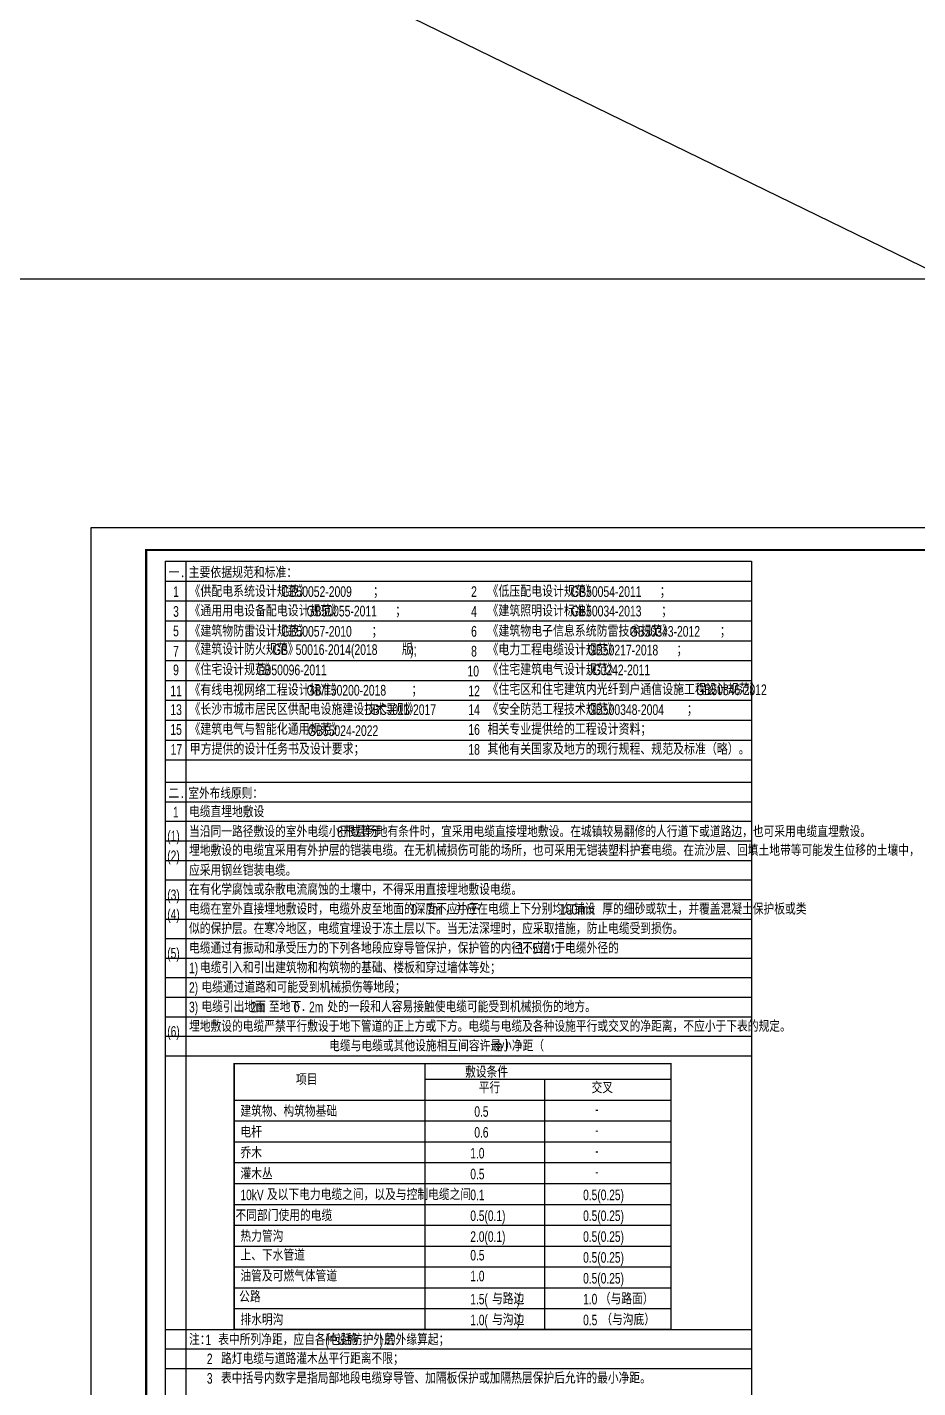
# Model space of a CAD drawing. Extents: x -809667 to 586099, y 3084146 to 3634412.
# Drawn here: x 380649.6 to 380850.5, y 3087181.7 to 3087488.6 of the extents above; entities that cross this region are included whole.
import ezdxf

# ---------------------------------------------------------------- set-up
doc = ezdxf.new("R2010")
doc.units = 0
doc.header["$LTSCALE"] = 0.5
for name, color, linetype in [('E-SIG_TEXT', 7, 'CONTINUOUS'), ('PUB_TAB', 7, 'CONTINUOUS'), ('PUB_TAB_ASSIST', 251, 'CONTINUOUS'), ('PUB_TEXT', 7, 'CONTINUOUS'), ('PUB_TITLE', 4, 'CONTINUOUS'), ('文字', 7, 'CONTINUOUS')]:
    doc.layers.add(name, color=color, linetype=linetype)
doc.styles.add('宝信-单线体', font='宝信-西文', dxfattribs={"bigfont": '宝信-中文'})
doc.styles.add('宝信-黑体', font='simhei.ttf', dxfattribs={"width": 0.8, "height": 14})

msp = doc.modelspace()

# ---------------------------------------------------------------- linework, layer by layer
at = {"layer": 'PUB_TAB', "color": 7}
for p, q in [((380696.206, 3087254.781), (380696.206, 3087194.819)), ((380696.206, 3087254.781), (380794.756, 3087254.781)), ((380739.288, 3087254.781), (380739.288, 3087194.819)), ((380739.288, 3087251.254), (380794.756, 3087251.254)), ((380766.228, 3087251.254), (380766.228, 3087194.819)), ((380766.228, 3087251.254), (380766.228, 3087194.819)), ((380696.206, 3087246.551), (380794.756, 3087246.551)), ((380696.206, 3087241.848), (380794.756, 3087241.848)), ((380696.206, 3087237.145), (380794.756, 3087237.145)), ((380696.206, 3087232.443), (380794.756, 3087232.443)), ((380696.206, 3087227.74), (380794.756, 3087227.74)), ((380696.206, 3087223.037), (380794.756, 3087223.037)), ((380696.206, 3087218.334), (380794.756, 3087218.334)), ((380696.206, 3087213.631), (380794.756, 3087213.631)), ((380696.206, 3087213.631), (380794.756, 3087213.631)), ((380696.206, 3087208.928), (380794.756, 3087208.928)), ((380696.206, 3087204.225), (380794.756, 3087204.225)), ((380696.206, 3087204.225), (380794.756, 3087204.225)), ((380696.206, 3087199.522), (380794.756, 3087199.522))]:
    msp.add_line(p, q, dxfattribs=at)
at = {"layer": 'PUB_TAB', "color": 7, "const_width": 0.294}
msp.add_lwpolyline([(380696.206, 3087254.781), (380794.756, 3087254.781), (380794.756, 3087194.819), (380696.206, 3087194.819)], close=True, dxfattribs=at)
at = {"layer": 'PUB_TAB_ASSIST'}
for points in [[(380680.642, 3087368.123), (380680.642, 3087093.412)], [(380680.642, 3087368.123), (380812.912, 3087368.123)], [(380685.345, 3087368.123), (380685.345, 3087093.412)], [(380812.912, 3087368.123), (380812.912, 3087093.412)], [(380680.642, 3087363.641), (380812.912, 3087363.641)], [(380680.642, 3087359.159), (380812.912, 3087359.159)], [(380680.642, 3087354.677), (380812.912, 3087354.677)], [(380680.642, 3087350.195), (380812.912, 3087350.195)], [(380680.642, 3087345.713), (380812.912, 3087345.713)], [(380680.642, 3087341.231), (380812.912, 3087341.231)], [(380680.642, 3087336.749), (380812.912, 3087336.749)], [(380680.642, 3087332.267), (380812.912, 3087332.267)], [(380680.642, 3087327.785), (380812.912, 3087327.785)], [(380680.642, 3087323.303), (380812.912, 3087323.303)], [(380680.642, 3087318.271), (380812.912, 3087318.271)], [(380680.642, 3087313.862), (380812.912, 3087313.862)], [(380680.642, 3087309.453), (380812.912, 3087309.453)], [(380680.642, 3087305.044), (380812.912, 3087305.044)], [(380680.642, 3087300.635), (380812.912, 3087300.635)], [(380680.642, 3087296.226), (380812.912, 3087296.226)], [(380680.642, 3087291.817), (380812.912, 3087291.817)], [(380680.642, 3087287.408), (380812.912, 3087287.408)], [(380680.642, 3087282.999), (380812.912, 3087282.999)], [(380680.642, 3087278.59), (380812.912, 3087278.59)], [(380680.642, 3087274.181), (380812.912, 3087274.181)], [(380680.642, 3087269.772), (380812.912, 3087269.772)], [(380680.642, 3087265.363), (380812.912, 3087265.363)], [(380680.642, 3087260.954), (380812.912, 3087260.954)], [(380680.642, 3087256.545), (380812.912, 3087256.545)], [(380680.642, 3087194.819), (380812.912, 3087194.819)], [(380680.642, 3087190.41), (380812.912, 3087190.41)], [(380680.642, 3087186.001), (380812.912, 3087186.001)]]:
    msp.add_lwpolyline(points, dxfattribs=at)
at = {"layer": 'PUB_TITLE', "linetype": 'Continuous'}
msp.add_lwpolyline([(380663.877, 3087078.645), (381084.377, 3087078.645), (381084.377, 3087375.645), (380663.877, 3087375.645)], close=True, dxfattribs=at)
at = {"layer": 'PUB_TITLE', "linetype": 'Continuous', "const_width": 0.5}
msp.add_lwpolyline([(380676.377, 3087083.645), (381079.377, 3087083.645), (381079.377, 3087370.645), (380676.377, 3087370.645)], close=True, dxfattribs=at)
at = {"layer": '文字', "linetype": 'Continuous', "flags": 128}
msp.add_lwpolyline([(380603.76, 3087555.345), (380857.215, 3087431.798), (381470.136, 3087796.692)], dxfattribs=at)
at = {"layer": '文字', "linetype": 'Continuous'}
msp.add_lwpolyline([(380141.072, 3087431.798), (381573.358, 3087431.798), (381573.358, 3087009.901), (380141.072, 3087009.901)], close=True, dxfattribs=at)

# ---------------------------------------------------------------- texts
at = {"layer": 'E-SIG_TEXT'}
for s, height, style, width, p in [('二', 2.208, '宝信-黑体', 0.8, (380681.412, 3087314.744)), ('室外布线原则：', 2.2076, '宝信-黑体', 0.8, (380685.893, 3087314.744)), ('1', 2.381, '宝信-单线体', 0.722222, (380682.436, 3087310.335)), ('.', 2.208, '宝信-黑体', 0.8, (380683.952, 3087314.744)), (':', 2.381, '宝信-单线体', 0.722222, (380699.065, 3087310.35)), ('(1)', 2.3809, '宝信-单线体', 0.722222, (380681.147, 3087304.947)), ('8', 2.381, '宝信-单线体', 0.722222, (380719.496, 3087305.87)), ('(2)', 2.3809, '宝信-单线体', 0.722222, (380681.147, 3087300.472)), ('(3)', 2.3809, '宝信-单线体', 0.722222, (380681.147, 3087291.654)), ('(4)', 2.3809, '宝信-单线体', 0.722222, (380681.147, 3087287.245)), ('0', 2.381, '宝信-单线体', 0.722222, (380736.213, 3087288.403)), ('7m', 2.3809, '宝信-单线体', 0.722222, (380739.708, 3087288.403)), ('100mm', 2.3809, '宝信-单线体', 0.722222, (380769.806, 3087288.403)), ('1', 2.381, '宝信-单线体', 0.722222, (380760.359, 3087279.585)), ('5', 2.381, '宝信-单线体', 0.722222, (380763.527, 3087279.585)), ('(5)', 2.3809, '宝信-单线体', 0.722222, (380681.147, 3087278.493)), ('1)', 2.3809, '宝信-单线体', 0.722222, (380686.063, 3087275.176)), ('2)', 2.3809, '宝信-单线体', 0.722222, (380686.063, 3087270.767)), ('3)', 2.3809, '宝信-单线体', 0.722222, (380686.063, 3087266.358)), ('2m', 2.3809, '宝信-单线体', 0.722222, (380699.992, 3087266.358)), ('0', 2.381, '宝信-单线体', 0.722222, (380709.658, 3087266.358)), ('2m', 2.3809, '宝信-单线体', 0.722222, (380713.153, 3087266.358)), ('(6)', 2.3809, '宝信-单线体', 0.722222, (380681.147, 3087260.857)), ('m', 2.381, '宝信-单线体', 0.722222, (380754.82, 3087257.54)), ('0.5', 2.3809, '宝信-单线体', 0.722222, (380750.421, 3087242.791)), ('-', 2.381, '宝信-单线体', 0.722222, (380777.668, 3087243.344)), ('0.6', 2.3809, '宝信-单线体', 0.722222, (380750.421, 3087238.088)), ('-', 2.381, '宝信-单线体', 0.722222, (380777.668, 3087238.641)), ('1.0', 2.3809, '宝信-单线体', 0.722222, (380749.512, 3087233.385)), ('-', 2.381, '宝信-单线体', 0.722222, (380777.668, 3087233.938)), ('0.5', 2.3809, '宝信-单线体', 0.722222, (380749.512, 3087228.682)), ('-', 2.381, '宝信-单线体', 0.722222, (380777.668, 3087229.235)), ('10kV', 2.3809, '宝信-单线体', 0.722222, (380697.655, 3087223.979)), ('0.5(0.25)', 2.3809, '宝信-单线体', 0.722222, (380774.967, 3087223.979)), ('0.1', 2.3809, '宝信-单线体', 0.722222, (380749.512, 3087223.979)), ('0.5(0.1)', 2.3809, '宝信-单线体', 0.722222, (380749.512, 3087219.276)), ('0.5(0.25)', 2.3809, '宝信-单线体', 0.722222, (380774.967, 3087219.276)), ('2.0(0.1)', 2.3809, '宝信-单线体', 0.722222, (380749.512, 3087214.573)), ('0.5(0.25)', 2.3809, '宝信-单线体', 0.722222, (380774.967, 3087214.573)), ('0.5', 2.3809, '宝信-单线体', 0.722222, (380749.512, 3087210.38)), ('0.5(0.25)', 2.3809, '宝信-单线体', 0.722222, (380774.967, 3087209.87)), ('1.0', 2.3809, '宝信-单线体', 0.722222, (380749.512, 3087205.677)), ('0.5(0.25)', 2.3809, '宝信-单线体', 0.722222, (380774.967, 3087205.167)), ('1.5(', 2.3809, '宝信-单线体', 0.722222, (380749.512, 3087200.464)), (')', 2.381, '宝信-单线体', 0.722222, (380759.998, 3087200.464)), ('1.0', 2.3809, '宝信-单线体', 0.722222, (380774.967, 3087200.464)), ('1.0(', 2.3809, '宝信-单线体', 0.722222, (380749.512, 3087195.762)), (')', 2.381, '宝信-单线体', 0.722222, (380759.998, 3087195.762)), ('0.5', 2.3809, '宝信-单线体', 0.722222, (380774.967, 3087195.762)), ('1', 2.381, '宝信-单线体', 0.722222, (380689.778, 3087191.271)), ('(', 2.381, '宝信-单线体', 0.722222, (380716.79, 3087191.271)), (')', 2.381, '宝信-单线体', 0.722222, (380729.081, 3087191.271)), ('2', 2.381, '宝信-单线体', 0.722222, (380690.086, 3087186.996)), ('3', 2.381, '宝信-单线体', 0.722222, (380690.086, 3087182.587))]:
    msp.add_text(s, height=height, dxfattribs=dict(at, style=style, width=width)).set_placement(p)
at = {"layer": 'E-SIG_TEXT', "style": '宝信-单线体'}
for s, height, p in [('电缆直埋地敷设', 2.5516, (380686.063, 3087310.35)), ('当沿同一路径敷设的室外电缆小于或等于', 2.55159, (380686.063, 3087305.87)), ('根且场地有条件时，宜采用电缆直接埋地敷设。在城镇较易翻修的人行道下或道路边，也可采用电缆直埋敷设。', 2.55159, (380721.134, 3087305.87)), ('埋地敷设的电缆宜采用有外护层的铠装电缆。在无机械损伤可能的场所，也可采用无铠装塑料护套电缆。在流沙层、回填土地带等可能发生位移的土壤中，', 2.55159, (380686.063, 3087301.63)), ('应采用钢丝铠装电缆。', 2.5516, (380686.063, 3087297.126)), ('在有化学腐蚀或杂散电流腐蚀的土壤中，不得采用直接埋地敷设电缆。', 2.55159, (380686.063, 3087292.812)), ('电缆在室外直接埋地敷设时，电缆外皮至地面的深度不应小于', 2.55159, (380686.063, 3087288.403)), ('，并应在电缆上下分别均匀铺设', 2.55159, (380743.802, 3087288.403)), ('厚的细砂或软土，并覆盖混凝土保护板或类', 2.55159, (380779.304, 3087288.403)), ('．', 2.552, (380737.851, 3087288.403)), ('似的保护层。在寒冷地区，电缆宜埋设于冻土层以下。当无法深埋时，应采取措施，防止电缆受到损伤。', 2.55159, (380686.063, 3087283.994)), ('电缆通过有振动和承受压力的下列各地段应穿导管保护，保护管的内径不应小于电缆外径的', 2.55159, (380686.063, 3087279.585)), ('倍：', 2.5516, (380765.164, 3087279.585)), ('．', 2.552, (380761.669, 3087279.585)), ('电缆引入和引出建筑物和构筑物的基础、楼板和穿过墙体等处；', 2.55159, (380688.52, 3087275.176)), ('电缆通过道路和可能受到机械损伤等地段；', 2.55159, (380688.847, 3087270.767)), ('电缆引出地面', 2.5516, (380688.847, 3087266.358)), ('至地下', 2.5516, (380704.086, 3087266.358)), ('．', 2.552, (380711.295, 3087266.358)), ('处的一段和人容易接触使电缆可能受到机械损伤的地方。', 2.55159, (380717.247, 3087266.358)), ('埋地敷设的电缆严禁平行敷设于地下管道的正上方或下方。电缆与电缆及各种设施平行或交叉的净距离，不应小于下表的规定。', 2.55159, (380686.063, 3087261.949)), ('电缆与电缆或其他设施相互间容许最小净距（', 2.55159, (380717.671, 3087257.54)), ('）', 2.552, (380757.276, 3087257.54)), ('敷设条件', 2.5516, (380748.329, 3087251.609)), ('项目', 2.5516, (380710.175, 3087249.934)), ('平行', 2.5516, (380751.407, 3087248.082)), ('交叉', 2.5516, (380776.862, 3087248.082)), ('建筑物、构筑物基础', 2.5516, (380697.655, 3087242.791)), ('电杆', 2.5516, (380697.655, 3087238.088)), ('乔木', 2.5516, (380697.655, 3087233.385)), ('灌木丛', 2.5516, (380697.655, 3087228.682)), ('及以下电力电缆之间，以及与控制电缆之间', 2.55159, (380703.632, 3087223.979)), ('不同部门使用的电缆', 2.5516, (380696.534, 3087219.276)), ('热力管沟', 2.5516, (380697.655, 3087214.573)), ('上、下水管道', 2.5516, (380697.655, 3087210.322)), ('油管及可燃气体管道', 2.5516, (380697.655, 3087205.619)), ('公路', 2.5516, (380697.362, 3087200.93)), ('与路边', 2.5516, (380754.425, 3087200.464)), ('（与路面）', 2.5516, (380778.734, 3087200.464)), ('排水明沟', 2.5516, (380697.655, 3087195.762)), ('与沟边', 2.5516, (380754.425, 3087195.762)), ('（与沟底）', 2.5516, (380779.061, 3087195.762)), ('注：', 2.5516, (380686.063, 3087191.271)), ('表中所列净距，应自各种设施', 2.55159, (380692.644, 3087191.271)), ('包括防护外层', 2.5516, (380717.936, 3087191.271)), ('的外缘算起；', 2.5516, (380730.227, 3087191.271)), ('路灯电缆与道路灌木丛平行距离不限；', 2.55159, (380693.28, 3087186.996)), ('表中括号内数字是指局部地段电缆穿导管、加隔板保护或加隔热层保护后允许的最小净距。', 2.55159, (380693.28, 3087182.587))]:
    msp.add_text(s, height=height, dxfattribs=at).set_placement(p)
at = {"layer": 'PUB_TEXT'}
for s, height, style, width, p in [('一', 2.244, '宝信-黑体', 0.8, (380681.425, 3087364.538)), ('.', 2.244, '宝信-黑体', 0.8, (380684.007, 3087364.538)), ('主要依据规范和标准：', 2.2442, '宝信-黑体', 0.8, (380685.98, 3087364.563)), ('1', 2.42, '宝信-单线体', 0.722222, (380682.466, 3087360.056)), ('GB50052-2009', 2.42028, '宝信-单线体', 0.722222, (380706.923, 3087360.056)), ('2', 2.42, '宝信-单线体', 0.722222, (380749.696, 3087360.056)), ('GB50054-2011', 2.42028, '宝信-单线体', 0.722222, (380772.265, 3087360.056)), ('3', 2.42, '宝信-单线体', 0.722222, (380682.466, 3087355.574)), ('GB50055-2011', 2.42028, '宝信-单线体', 0.722222, (380712.587, 3087355.66)), ('4', 2.42, '宝信-单线体', 0.722222, (380749.696, 3087355.574)), ('GB50034-2013', 2.42028, '宝信-单线体', 0.722222, (380772.265, 3087355.66)), ('5', 2.42, '宝信-单线体', 0.722222, (380682.466, 3087351.178)), ('GB50057-2010', 2.42028, '宝信-单线体', 0.722222, (380706.923, 3087351.092)), ('6', 2.42, '宝信-单线体', 0.722222, (380749.696, 3087351.092)), ('GB50343-2012', 2.42028, '宝信-单线体', 0.722222, (380785.482, 3087351.092)), ('GB', 2.4203, '宝信-单线体', 0.722222, (380705.035, 3087346.969)), ('50016-2014(2018', 2.42028, '宝信-单线体', 0.722222, (380710.112, 3087346.969)), (');', 2.4203, '宝信-单线体', 0.722222, (380735.972, 3087346.969)), ('GB50217-2018', 2.42028, '宝信-单线体', 0.722222, (380776.041, 3087346.872)), ('7', 2.42, '宝信-单线体', 0.722222, (380682.466, 3087346.61)), ('8', 2.42, '宝信-单线体', 0.722222, (380749.696, 3087346.61)), ('9', 2.42, '宝信-单线体', 0.722222, (380682.466, 3087342.39)), ('GB50096-2011', 2.42028, '宝信-单线体', 0.722222, (380701.258, 3087342.39)), ('10', 2.4203, '宝信-单线体', 0.722222, (380748.864, 3087342.128)), ('JGJ242-2011', 2.42028, '宝信-单线体', 0.722222, (380776.041, 3087342.39)), ('11', 2.4203, '宝信-单线体', 0.722222, (380681.84, 3087337.646)), ('GB/T50200-2018', 2.42028, '宝信-单线体', 0.722222, (380712.587, 3087337.798)), ('12', 2.4203, '宝信-单线体', 0.722222, (380749.07, 3087337.646)), ('GB', 2.4203, '宝信-单线体', 0.722222, (380800.482, 3087337.908)), ('50846-2012', 2.4203, '宝信-单线体', 0.722222, (380803.906, 3087337.908)), ('13', 2.4203, '宝信-单线体', 0.722222, (380681.84, 3087333.426)), ('DBCJ013-2017', 2.42028, '宝信-单线体', 0.722222, (380725.804, 3087333.426)), ('14', 2.4203, '宝信-单线体', 0.722222, (380749.07, 3087333.426)), ('GB500348-2004', 2.42028, '宝信-单线体', 0.722222, (380776.041, 3087333.426)), ('15', 2.4203, '宝信-单线体', 0.722222, (380681.84, 3087328.944)), ('GB55024-2022', 2.42028, '宝信-单线体', 0.722222, (380712.886, 3087328.682)), ('16', 2.4203, '宝信-单线体', 0.722222, (380749.07, 3087328.944)), ('17', 2.4203, '宝信-单线体', 0.722222, (380681.908, 3087324.462)), ('18', 2.4203, '宝信-单线体', 0.722222, (380749.07, 3087324.462))]:
    msp.add_text(s, height=height, dxfattribs=dict(at, style=style, width=width)).set_placement(p)
at = {"layer": 'PUB_TEXT', "style": '宝信-单线体'}
for s, height, p in [('《供配电系统设计规范》', 2.59384, (380686.153, 3087360.056)), ('；', 2.594, (380727.565, 3087360.056)), ('《低压配电设计规范》', 2.5938, (380753.383, 3087360.056)), ('；', 2.594, (380792.241, 3087360.056)), ('《通用用电设备配电设计规范》', 2.59384, (380686.153, 3087355.66)), ('《建筑照明设计标准》', 2.5938, (380753.383, 3087355.66)), ('；', 2.594, (380732.564, 3087355.66)), ('；', 2.594, (380792.574, 3087355.66)), ('《建筑物防雷设计规范》', 2.59384, (380686.153, 3087351.092)), ('；', 2.594, (380727.233, 3087351.092)), ('《建筑物电子信息系统防雷技术规范》', 2.59384, (380753.383, 3087351.092)), ('；', 2.594, (380805.792, 3087351.092)), ('《建筑设计防火规范》', 2.5938, (380686.153, 3087346.969)), ('版', 2.594, (380734.084, 3087346.969)), ('《电力工程电缆设计规范》', 2.59384, (380753.383, 3087346.872)), ('；', 2.594, (380796.018, 3087346.872)), ('《住宅设计规范》', 2.5938, (380686.153, 3087342.39)), ('《住宅建筑电气设计规范》', 2.59384, (380753.383, 3087342.39)), ('《有线电视网络工程设计标准》', 2.59384, (380686.153, 3087337.798)), ('；', 2.594, (380736.227, 3087337.798)), ('《住宅区和住宅建筑内光纤到户通信设施工程设计规范》', 2.59384, (380753.383, 3087337.908)), ('《长沙市城市居民区供配电设施建设技术导则》', 2.59384, (380686.153, 3087333.426)), ('《安全防范工程技术规范》', 2.59384, (380753.383, 3087333.426)), ('；', 2.594, (380798.348, 3087333.426)), ('《建筑电气与智能化通用规范》', 2.59384, (380686.153, 3087328.944)), ('相关专业提供给的工程设计资料；', 2.59384, (380753.383, 3087328.944)), ('甲方提供的设计任务书及设计要求；', 2.59384, (380686.221, 3087324.462)), ('其他有关国家及地方的现行规程、规范及标准（略）。', 2.59384, (380753.383, 3087324.462))]:
    msp.add_text(s, height=height, dxfattribs=at).set_placement(p)

doc.saveas('drawing.dxf')
